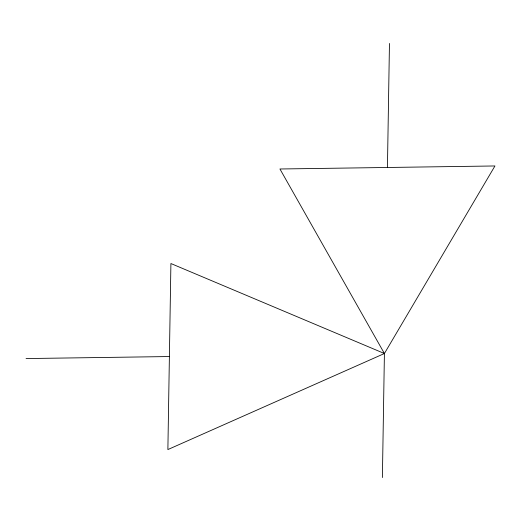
<?xml version="1.0" encoding="UTF-8"?>
<svg xmlns="http://www.w3.org/2000/svg" width="521" height="521" viewBox="0 0 521 521"><rect width="100%" height="100%" fill="white"/><g stroke="black" fill="none" stroke-linecap="round" stroke-linejoin="round"><path stroke-width="0.78" d="M382.394 477.542L384.413 353.518L494.95 165.965L279.933 168.993L384.413 353.518L167.879 449.564L170.908 263.528L384.413 353.518M387.442 167.482L389.461 43.458M26.05 358.565L169.397 356.546"/></g></svg>
